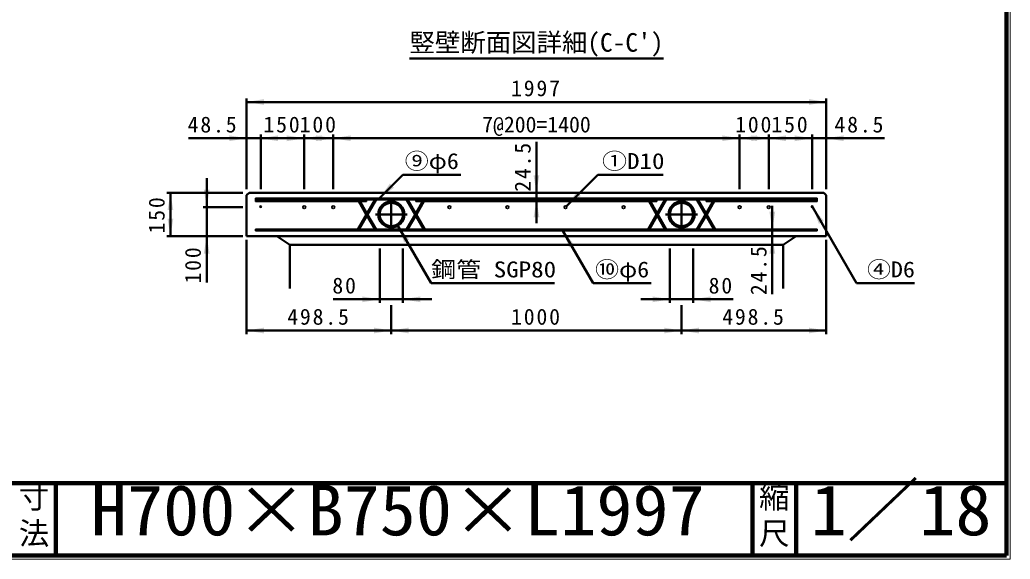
# Model space of a CAD drawing. Units: millimetres, scale not verified, with parts at other scales. Extents: x 100 to 4105, y 100 to 2870.
# Drawn here: x 2740 to 4105, y 100 to 844 of the extents above; entities that cross this region are included whole.
import ezdxf
from ezdxf.enums import TextEntityAlignment as Align

# ---------------------------------------------------------------- set-up
doc = ezdxf.new("R2010")
doc.units = ezdxf.units.MM
doc.header["$LTSCALE"] = 5
doc.linetypes.add('USER2', pattern=[13.4, 10, -1.2, 1, -1.2])
doc.layers.add('V-nasSTD', color=7, linetype='Continuous', lineweight=50)
doc.styles.add('ＭＳ ゴシック', font='')
doc.styles.get('ＭＳ ゴシック').set_extended_font_data('MS Gothic')

msp = doc.modelspace()

# ---------------------------------------------------------------- hatches: boundary and pattern name
at = {"layer": 'V-nasSTD'}
for points in [[(3076.824, 730.232), (3076.824, 726.232), (3052.824, 730.232), (3076.824, 734.232)], [(3827.624, 730.232), (3827.624, 726.232), (3851.624, 730.232), (3827.624, 734.232)], [(3028.824, 680.232), (3028.824, 676.232), (3052.824, 680.232), (3028.824, 684.232)], [(3096.224, 680.232), (3096.224, 676.232), (3072.224, 680.232), (3096.224, 684.232)], [(3108.224, 680.232), (3108.224, 676.232), (3132.224, 680.232), (3108.224, 684.232)], [(3156.224, 680.232), (3156.224, 676.232), (3132.224, 680.232), (3156.224, 684.232)], [(3148.224, 680.232), (3148.224, 676.232), (3172.224, 680.232), (3148.224, 684.232)], [(3196.224, 680.232), (3196.224, 676.232), (3172.224, 680.232), (3196.224, 684.232)], [(3708.224, 680.232), (3708.224, 676.232), (3732.224, 680.232), (3708.224, 684.232)], [(3756.224, 680.232), (3756.224, 676.232), (3732.224, 680.232), (3756.224, 684.232)], [(3748.224, 680.232), (3748.224, 676.232), (3772.224, 680.232), (3748.224, 684.232)], [(3796.224, 680.232), (3796.224, 676.232), (3772.224, 680.232), (3796.224, 684.232)], [(3808.224, 680.232), (3808.224, 676.232), (3832.224, 680.232), (3808.224, 684.232)], [(3875.624, 680.232), (3875.624, 676.232), (3851.624, 680.232), (3875.624, 684.232)], [(3452.224, 629.232), (3456.224, 629.232), (3452.224, 605.232), (3448.224, 629.232)], [(3252.956, 614.803), (3255.784, 611.974), (3235.985, 597.832), (3250.127, 617.631)], [(2947.824, 581.232), (2943.824, 581.232), (2947.824, 605.232), (2951.824, 581.232)], [(2997.824, 609.232), (3001.824, 609.232), (2997.824, 585.232), (2993.824, 609.232)], [(3510.608, 603.617), (3513.437, 600.789), (3493.638, 586.647), (3507.78, 606.446)], [(3452.224, 571.432), (3448.224, 571.432), (3452.224, 595.432), (3456.224, 571.432)], [(3777.224, 579.032), (3781.224, 579.032), (3777.224, 555.032), (3773.224, 579.032)], [(3844.824, 564.208), (3841.36, 562.208), (3832.824, 584.993), (3848.288, 566.208)], [(2947.824, 569.232), (2951.824, 569.232), (2947.824, 545.232), (2943.824, 569.232)], [(3273.224, 538.859), (3269.76, 536.859), (3261.224, 559.644), (3276.688, 540.859)], [(3500.685, 531.648), (3497.22, 529.648), (3488.685, 552.432), (3504.149, 533.648)], [(2997.824, 521.232), (2993.824, 521.232), (2997.824, 545.232), (3001.824, 521.232)], [(3777.224, 521.232), (3773.224, 521.232), (3777.224, 545.232), (3781.224, 521.232)], [(3212.224, 458.232), (3212.224, 462.232), (3236.224, 458.232), (3212.224, 454.232)], [(3292.224, 458.232), (3292.224, 454.232), (3268.224, 458.232), (3292.224, 462.232)], [(3612.224, 458.232), (3612.224, 462.232), (3636.224, 458.232), (3612.224, 454.232)], [(3692.224, 458.232), (3692.224, 454.232), (3668.224, 458.232), (3692.224, 462.232)], [(3076.824, 415.232), (3076.824, 411.232), (3052.824, 415.232), (3076.824, 419.232)], [(3228.224, 415.232), (3228.224, 411.232), (3252.224, 415.232), (3228.224, 419.232)], [(3276.224, 415.232), (3276.224, 411.232), (3252.224, 415.232), (3276.224, 419.232)], [(3628.224, 415.232), (3628.224, 411.232), (3652.224, 415.232), (3628.224, 419.232)], [(3676.224, 415.232), (3676.224, 411.232), (3652.224, 415.232), (3676.224, 419.232)], [(3827.624, 415.232), (3827.624, 411.232), (3851.624, 415.232), (3827.624, 419.232)]]:
    msp.add_hatch(color=256, dxfattribs=at).paths.add_polyline_path(points)

# ---------------------------------------------------------------- linework, layer by layer
at = {"layer": 'V-nasSTD', "lineweight": 100}
for p, q in [((4100, 105), (4100, 2865)), ((105, 205), (4100, 205)), ((2790, 205), (2790, 105)), ((3750, 205), (3750, 105)), ((3810, 205), (3810, 105)), ((105, 105), (4100, 105))]:
    msp.add_line(p, q, dxfattribs=at)
at = {"layer": 'V-nasSTD'}
for p, q in [((3277.224, 790.232), (3627.224, 790.232)), ((3052.824, 610.232), (3052.824, 735.232)), ((3851.624, 730.232), (3052.824, 730.232)), ((3851.624, 610.232), (3851.624, 735.232)), ((3072.224, 610.232), (3072.224, 685.232)), ((3132.224, 610.232), (3132.224, 685.232)), ((3172.224, 610.232), (3172.224, 685.232)), ((3732.224, 610.232), (3732.224, 685.232)), ((3772.224, 610.232), (3772.224, 685.232)), ((3832.224, 610.232), (3832.224, 685.232)), ((3052.824, 680.232), (2972.824, 680.232)), ((3072.224, 680.232), (3052.824, 680.232)), ((3132.224, 680.232), (3072.224, 680.232)), ((3172.224, 680.232), (3132.224, 680.232)), ((3172.224, 680.232), (3732.224, 680.232)), ((3452.224, 605.232), (3452.224, 675.232)), ((3732.224, 680.232), (3772.224, 680.232)), ((3772.224, 680.232), (3832.224, 680.232)), ((3832.224, 680.232), (3851.624, 680.232)), ((3851.624, 680.232), (3931.624, 680.232)), ((3267.985, 629.832), (3235.985, 597.832)), ((3267.985, 629.832), (3347.985, 629.832)), ((3536.824, 629.832), (3493.638, 586.647)), ((3536.824, 629.832), (3626.824, 629.832)), ((2997.824, 625.232), (2997.824, 585.232)), ((2942.824, 605.232), (3047.824, 605.232)), ((2947.824, 605.232), (2947.824, 545.232)), ((3056.424, 605.232), (3052.824, 601.632)), ((3052.824, 601.632), (3052.824, 545.232)), ((3848.024, 605.232), (3056.424, 605.232)), ((3452.224, 595.432), (3452.224, 605.232)), ((3851.624, 601.632), (3848.024, 605.232)), ((3851.624, 545.232), (3851.624, 601.632)), ((3452.224, 563.432), (3452.224, 595.432)), ((3777.224, 587.032), (3777.224, 555.032)), ((2992.824, 585.232), (3047.824, 585.232)), ((2997.824, 585.232), (2997.824, 545.232)), ((3893.192, 480.432), (3832.824, 584.993)), ((3306.956, 480.432), (3261.224, 559.644)), ((3530.254, 480.432), (3488.685, 552.432)), ((3777.224, 545.232), (3777.224, 555.032)), ((2942.824, 545.232), (3047.824, 545.232)), ((2997.824, 545.232), (2997.824, 481.232)), ((3052.824, 545.232), (3851.624, 545.232)), ((3052.824, 540.232), (3052.824, 410.232)), ((3112.224, 533.232), (3094.404, 545.232)), ((3112.224, 473.232), (3112.224, 533.232)), ((3112.224, 533.232), (3792.224, 533.232)), ((3777.224, 545.232), (3777.224, 465.232)), ((3810.044, 545.232), (3792.224, 533.232)), ((3792.224, 473.232), (3792.224, 533.232)), ((3851.624, 540.232), (3851.624, 410.232)), ((3236.224, 528.232), (3236.224, 453.232)), ((3268.224, 528.232), (3268.224, 453.232)), ((3636.224, 528.232), (3636.224, 453.232)), ((3668.224, 528.232), (3668.224, 453.232)), ((3306.956, 480.432), (3476.956, 480.432)), ((3530.254, 480.432), (3610.254, 480.432)), ((3973.192, 480.432), (3893.192, 480.432)), ((3236.224, 458.232), (3172.224, 458.232)), ((3268.224, 458.232), (3236.224, 458.232)), ((3308.224, 458.232), (3268.224, 458.232)), ((3596.224, 458.232), (3636.224, 458.232)), ((3636.224, 458.232), (3668.224, 458.232)), ((3668.224, 458.232), (3723.224, 458.232)), ((3252.224, 450.232), (3252.224, 410.232)), ((3652.224, 450.232), (3652.224, 410.232)), ((3252.224, 415.232), (3052.824, 415.232)), ((3652.224, 415.232), (3252.224, 415.232)), ((3851.624, 415.232), (3652.224, 415.232))]:
    msp.add_line(p, q, dxfattribs=at)
at = {"layer": 'V-nasSTD', "lineweight": 35}
for p, q in [((3065.224, 597.832), (3065.224, 595.432)), ((3839.224, 597.832), (3065.224, 597.832)), ((3065.224, 595.432), (3839.224, 595.432)), ((3065.224, 595.432), (3065.224, 593.032)), ((3065.224, 593.032), (3218.224, 593.032)), ((3228.846, 595.432), (3205.521, 555.032)), ((3206.907, 593.032), (3217.183, 575.232)), ((3208.292, 555.032), (3231.617, 595.432)), ((3218.569, 577.632), (3209.678, 593.032)), ((3218.224, 595.432), (3218.224, 593.032)), ((3272.83, 595.432), (3296.155, 555.032)), ((3298.926, 555.032), (3275.601, 595.432)), ((3285.878, 577.632), (3294.769, 593.032)), ((3286.224, 595.432), (3286.224, 593.032)), ((3286.224, 593.032), (3618.224, 593.032)), ((3297.541, 593.032), (3287.264, 575.232)), ((3628.846, 595.432), (3605.521, 555.032)), ((3606.907, 593.032), (3617.183, 575.232)), ((3608.292, 555.032), (3631.617, 595.432)), ((3618.569, 577.632), (3609.678, 593.032)), ((3618.224, 593.032), (3618.224, 595.432)), ((3672.83, 595.432), (3696.155, 555.032)), ((3698.926, 555.032), (3675.601, 595.432)), ((3685.878, 577.632), (3694.769, 593.032)), ((3686.224, 595.432), (3686.224, 593.032)), ((3686.224, 593.032), (3839.224, 593.032)), ((3697.541, 593.032), (3687.264, 575.232)), ((3839.224, 595.432), (3839.224, 597.832)), ((3839.224, 593.032), (3839.224, 595.432)), ((3219.955, 575.232), (3231.617, 555.032)), ((3272.83, 555.032), (3284.493, 575.232)), ((3619.955, 575.232), (3631.617, 555.032)), ((3672.83, 555.032), (3684.493, 575.232)), ((3228.846, 555.032), (3218.569, 572.832)), ((3285.878, 572.832), (3275.601, 555.032)), ((3628.846, 555.032), (3618.569, 572.832)), ((3685.878, 572.832), (3675.601, 555.032)), ((3065.224, 555.032), (3065.224, 552.632)), ((3839.224, 555.032), (3065.224, 555.032)), ((3065.224, 552.632), (3839.224, 552.632)), ((3839.224, 552.632), (3839.224, 555.032))]:
    msp.add_line(p, q, dxfattribs=at)
at = {"layer": 'V-nasSTD', "linetype": 'USER2'}
for p, q in [((3252.224, 597.232), (3252.224, 553.232)), ((3652.224, 597.232), (3652.224, 553.232)), ((3230.224, 575.232), (3274.224, 575.232)), ((3630.224, 575.232), (3674.224, 575.232))]:
    msp.add_line(p, q, dxfattribs=at)
at = {"layer": 'V-nasSTD', "lineweight": 13}
msp.add_lwpolyline([(100, 100), (100, 2870), (4105, 2870), (4105, 100)], close=True, dxfattribs=at)
at = {"layer": 'V-nasSTD', "lineweight": 35}
for centre, radius in [((3072.224, 586.032), 1.2), ((3132.224, 585.232), 2), ((3172.224, 585.232), 2), ((3332.224, 585.232), 2), ((3412.224, 585.232), 2), ((3492.224, 585.232), 2), ((3572.224, 585.232), 2), ((3732.224, 585.232), 2), ((3772.224, 585.232), 2), ((3832.224, 586.032), 1.2)]:
    msp.add_circle(centre, radius, dxfattribs=at)
at = {"layer": 'V-nasSTD'}
for centre, radius in [((3252.224, 575.232), 18), ((3252.224, 575.232), 16), ((3652.224, 575.232), 18), ((3652.224, 575.232), 16)]:
    msp.add_circle(centre, radius, dxfattribs=at)

# ---------------------------------------------------------------- texts
at = {"layer": 'V-nasSTD', "style": 'ＭＳ ゴシック'}
for s, height, p in [("竪壁断面図詳細(C-C')", 25.66, (3452.224, 825.232)), ('7@200=1400', 21.99, (3452.224, 710.232))]:
    msp.add_text(s, height=height, dxfattribs=at).set_placement(p, align=Align.TOP_CENTER)
for s, width, p in [('⑨φ6', 1.1, (3307.985, 659.832)), ('①D10', 1.15, (3585.574, 659.832)), ('鋼管 SGP80', 1.15, (3393.206, 510.432)), ('⑩φ6', 1.1, (3570.254, 510.432)), ('④D6', 1.1, (3940.692, 510.432))]:
    msp.add_text(s, height=21.99, dxfattribs=dict(at, width=width)).set_placement(p, align=Align.TOP_CENTER)
for s, p in [('寸', (2738.982, 200.999)), ('縮', (3758.982, 200.999)), ('法', (2738.976, 151.01)), ('尺', (3758.976, 151.01))]:
    msp.add_text(s, height=30.79, dxfattribs=at).set_placement(p, align=Align.TOP_LEFT)
at = {"layer": 'V-nasSTD', "style": 'ＭＳ ゴシック', "width": 1.05}
for s, p in [('1／18', (3830.25, 202.582)), ('H700×B750×L1997', (2838.25, 202.508))]:
    msp.add_text(s, height=69.65, dxfattribs=at).set_placement(p, align=Align.TOP_LEFT)
at = {"layer": 'V-nasSTD', "char_height": 21.99, "attachment_point": 2, "style": 'ＭＳ ゴシック'}
for s, insert in [('\\T1.17;1997', (3452.224, 760.232)), ('\\T1.17;48.5', (3006.574, 710.232)), ('\\T1.17;150', (3102.224, 710.232)), ('\\T1.17;100', (3152.224, 710.232)), ('\\T1.17;100', (3752.224, 710.232)), ('\\T1.17;150', (3802.224, 710.232)), ('\\T1.17;48.5', (3897.874, 710.232)), ('\\T1.17;80', (3188.474, 488.232)), ('\\T1.17;80', (3706.974, 488.232)), ('\\T1.17;498.5', (3152.524, 445.232)), ('\\T1.17;1000', (3452.224, 445.232)), ('\\T1.17;498.5', (3751.924, 445.232))]:
    msp.add_mtext(s, dxfattribs=dict(at, insert=insert))
at = {"layer": 'V-nasSTD', "char_height": 21.99, "attachment_point": 2, "rotation": 90, "style": 'ＭＳ ゴシック'}
for s, insert in [('\\T1.17;24.5', (3422.224, 641.482)), ('\\T1.17;150', (2917.824, 575.232)), ('\\T1.17;100', (2967.824, 506.232)), ('\\T1.17;24.5', (3747.224, 498.982))]:
    msp.add_mtext(s, dxfattribs=dict(at, insert=insert))

doc.saveas('drawing.dxf')
